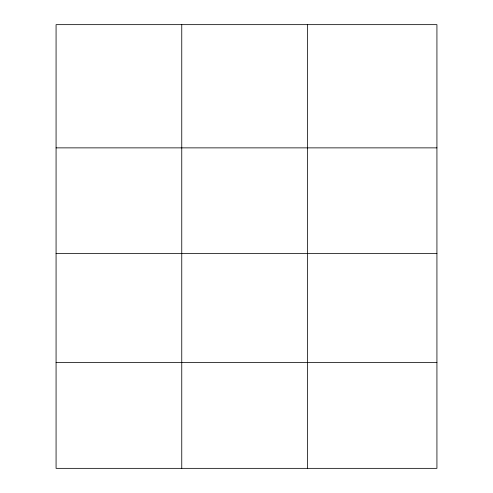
<?xml version="1.0" encoding="UTF-8"?>
<svg xmlns="http://www.w3.org/2000/svg" width="493" height="493" viewBox="0 0 493 493"><rect width="100%" height="100%" fill="white"/><g stroke="black" fill="none" stroke-linecap="round" stroke-linejoin="round"><path stroke-width="0.74" d="M436.927 253.624L436.927 24.65L56.073 24.65L56.073 468.35L436.927 468.35L436.927 253.624L56.073 253.624M56.073 147.869L436.927 147.869M56.073 362.589L436.927 362.589M307.435 24.65L307.435 468.35M181.757 24.65L181.757 468.35"/></g></svg>
